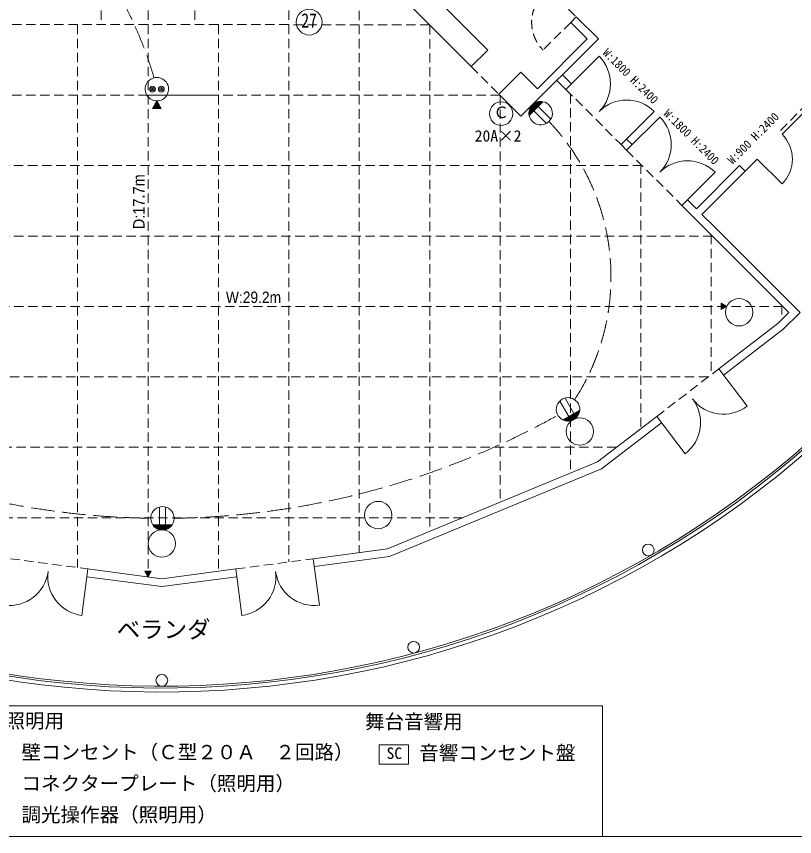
# Model space of a CAD drawing. Units: millimetres, scale not verified. Extents: x -36057 to 19943, y -22762 to 18611.
# Drawn here: x -18699 to 1219, y -20589 to 403 of the extents above; entities that cross this region are included whole.
import ezdxf
from ezdxf.enums import TextEntityAlignment as Align

# ---------------------------------------------------------------- set-up
doc = ezdxf.new("R2010")
doc.units = ezdxf.units.MM
doc.header["$LTSCALE"] = 200
doc.linetypes.add('DASHED1', pattern=[1.8, 1.2, -0.6])
doc.linetypes.add('DASHED3', pattern=[4, 3, -1])
for name, color, linetype, lineweight in [('1-0_121', 7, 'Continuous', 9), ('1-2_130', 7, 'DASHED1', 9), ('1-3_155', 7, 'Continuous', 9), ('1-4_194', 7, 'Continuous', 9), ('1-C', 7, 'Continuous', 9), ('1-D', 4, 'DASHED1', 9), ('F-F', 7, 'Continuous', 9)]:
    doc.layers.add(name, color=color, linetype=linetype, lineweight=lineweight)
doc.layers.add('1-A', color=7, linetype='Continuous')
doc.styles.add('HGｺﾞｼｯｸE', font='')
doc.styles.add('ＭＳ ゴシック', font='')
doc.styles.get('HGｺﾞｼｯｸE').set_extended_font_data('HGｺﾞｼｯｸE')
doc.styles.get('ＭＳ ゴシック').set_extended_font_data('MS Gothic')

msp = doc.modelspace()

# ---------------------------------------------------------------- linework, layer by layer
at = {"layer": '1-0_121'}
for p, q in [((-7056.6, -881), (-11729.8, 3792.2)), ((-4369.6, 391.8), (-4511.1, 250.4)), ((-4086.8, -173.9), (-4511.1, 250.4)), ((-4369.6, 391.8), (-3803.9, -173.9)), ((-3803.9, -173.9), (-5783.8, -2153.8)), ((-4086.8, -173.9), (-5359.6, -1446.7)), ((-4493.4, -1322.9), (-3786.3, -615.8)), ((-4864.6, -1234.5), (-4634.8, -1464.4)), ((-4723.2, -1093.1), (-4493.4, -1322.9)), ((-4493.4, -1322.9), (-4634.8, -1464.4)), ((-6349.5, -1588.1), (-5783.8, -2153.8)), ((-2372.1, -2030), (-3220.6, -2878.6)), ((898.3, -2613.4), (1605.4, -1906.3)), ((-2230.6, -2171.5), (-3079.2, -3020)), ((-3079.2, -3020), (-3220.6, -2878.6)), ((-2937.7, -2878.6), (-3079.2, -2737.1)), ((261.9, -3249.8), (-1152.3, -4664)), ((261.9, -3249.8), (898.3, -3886.2)), ((-187.5, -3416.4), (-1293.7, -4522.6)), ((-187.5, -3416.4), (-46.1, -3557.8)), ((-816.4, -3585.7), (-1665, -4434.2)), ((-1523.5, -4292.8), (-1293.7, -4522.6)), ((-1664.9, -4434.2), (-975.5, -5123.6)), ((-1152.3, -4664), (-834.1, -4982.2)), ((-834.1, -4982.2), (1357.9, -7174.2)), ((-975.5, -5123.6), (1075.1, -7174.2)), ((796.9, -7452.4), (1075.1, -7174.2)), ((929, -7603.1), (1357.9, -7174.2)), ((-724.2, -8619.6), (796.9, -7452.4)), ((-602.4, -8778.3), (929, -7603.1)), ((6.4, -9571.6), (-724.2, -8619.6)), ((-3826.7, -11000.2), (-2310.9, -9837.1)), ((-2310.9, -9837.1), (-1580.4, -10789.1)), ((-3725.8, -11174.9), (-2189.1, -9995.8)), ((-9204.8, -13227.9), (-3826.7, -11000.2)), ((-9152.6, -13422.8), (-3725.8, -11174.9)), ((-11099.1, -13477.3), (-9204.8, -13227.9)), ((-11073, -13675.6), (-9152.6, -13422.8)), ((-10942.4, -14667), (-11099.1, -13477.3)), ((-17027.1, -14928.1), (-16870.5, -13738.4)), ((-16870.5, -13738.4), (-14976.2, -13987.7)), ((-14976.2, -13987.7), (-13082, -13738.4)), ((-13082, -13738.4), (-12925.3, -14928.1)), ((-16896.6, -13936.6), (-14976.2, -14189.5)), ((-14976.2, -14189.5), (-13055.9, -13936.6))]:
    msp.add_line(p, q, dxfattribs=at)
at = {"layer": '1-0_121', "linetype": 'DASHED1'}
for p, q in [((-5076.7, 1098.9), (-4369.6, 391.8)), ((-4511.1, 250.4), (-5218.2, -456.7)), ((1534.7, -1835.6), (827.6, -2542.7))]:
    msp.add_line(p, q, dxfattribs=at)
at = {"layer": '1-0_121'}
for points in [[(-7056.6, -881), (-6632.4, -456.7), (-9248.7, 2159.6)], [(-6349.5, -1588.1), (-5783.8, -1022.4), (-5359.6, -1446.7)]]:
    msp.add_lwpolyline(points, dxfattribs=at)
for centre, radius in [((-201.8, -7170.1), 350), ((-4276.2, -10221.5), 350), ((-9437.5, -12359.4), 350), ((-14976.2, -13088.6), 350), ((-2526.2, -13252.6), 150), ((-8531.6, -15740.2), 150), ((-14976.2, -16588.6), 150)]:
    msp.add_circle(centre, radius, dxfattribs=at)
at = {"layer": '1-0_121', "linetype": 'DASHED1'}
msp.add_arc((-4511.1, 250.4), 1000, 135, 225, dxfattribs=at)
at = {"layer": '1-0_121'}
for centre, radius, start, end in [((-4493.4, -1322.9), 1000, 315, 45), ((-3079.2, -2737.1), 1000, 45, 135), ((-2937.7, -2878.6), 1000, 315, 45), ((261.9, -3249.8), 900, 315, 45), ((-1523.5, -4292.8), 1000, 45, 135), ((-14976.2, 8311.4), 25100, 228.70696, 315.79897), ((-14976.2, 8311.4), 25050, 228.71002, 315.80057), ((-14976.2, 8311.4), 25200, 228.8225, 315.7958), ((-2189.1, -9995.8), 1000, 307.5, 37.5), ((-602.4, -8778.3), 1000, 217.5, 307.5), ((-18879.5, -13675.6), 1000, 262.5, 352.5), ((-16896.6, -13936.6), 1000, 172.5, 262.5), ((-13055.9, -13936.6), 1000, 277.5, 7.5), ((-11073, -13675.6), 1000, 187.5, 277.5)]:
    msp.add_arc(centre, radius, start, end, dxfattribs=at)
at = {"layer": '1-2_130'}
for p, q in [((-16529.8, 3792.2), (-16529.8, 192.2)), ((-14129.8, 3792.2), (-14129.8, 192.2)), ((-11729.8, 3792.2), (-11729.8, 192.2)), ((-11729.8, 192.2), (-18929.8, 192.2))]:
    msp.add_line(p, q, dxfattribs=at)
at = {"layer": '1-3_155', "color": 3}
for p, q in [((-15176.8, -1886.2), (-15029.7, -1886.2)), ((-15168.2, -1871.2), (-15038.3, -1871.2)), ((-15159.5, -1856.2), (-15047, -1856.2)), ((-15150.9, -1841.2), (-15055.6, -1841.2)), ((-15142.2, -1826.2), (-15064.3, -1826.2)), ((-15133.5, -1811.2), (-15073, -1811.2)), ((-15124.9, -1796.2), (-15081.6, -1796.2)), ((-15116.2, -1781.2), (-15090.3, -1781.2)), ((-15107.6, -1766.2), (-15098.9, -1766.2)), ((-15211.5, -1946.2), (-14995, -1946.2)), ((-15202.8, -1931.2), (-15003.7, -1931.2)), ((-15194.2, -1916.2), (-15012.3, -1916.2)), ((-15185.5, -1901.2), (-15021, -1901.2))]:
    msp.add_line(p, q, dxfattribs=at)
at = {"layer": '1-3_155'}
for p, q in [((-5579.6, -2068.1), (-5285.5, -1773.9)), ((-5579.2, -2090.6), (-5263, -1774.3)), ((-5578.2, -2043.7), (-5309.9, -1775.4)), ((-5577.3, -2111.6), (-5242, -1776.3)), ((-5574.2, -2016.8), (-5336.7, -1779.4)), ((-5574.1, -2131.4), (-5222.2, -1779.4)), ((-5566.6, -1986.3), (-5367.2, -1786.9)), ((-5552.7, -1949.4), (-5404.1, -1800.9)), ((-5518.7, -1892.5), (-5461, -1834.9)), ((-5453.4, -2010.6), (-5130.1, -2333.9)), ((-5342.9, -1900.2), (-5019.6, -2223.5)), ((-4563.4, -9837.9), (-4792, -9441.9)), ((-4428.1, -9759.7), (-4656.7, -9363.8)), ((-4280.2, -9674.4), (-4711.2, -9923.2)), ((-4282.3, -9694.3), (-4693, -9931.4)), ((-4285.8, -9715.1), (-4673.2, -9938.7)), ((-4291.3, -9736.9), (-4651.5, -9944.9)), ((-4299, -9760.1), (-4627.6, -9949.8)), ((-4309.8, -9785), (-4600.6, -9952.9)), ((-4325, -9812.5), (-4569.2, -9953.5)), ((-4348, -9844.5), (-4530, -9949.6)), ((-4395.6, -9890.7), (-4466.2, -9931.5)), ((-15038.8, -12611.2), (-15038.8, -12154)), ((-14882.6, -12611.2), (-14882.6, -12154)), ((-14711.8, -12611.2), (-15209.5, -12611.2)), ((-14723.6, -12627.4), (-15197.8, -12627.4)), ((-14737.1, -12643.6), (-15184.3, -12643.6)), ((-14752.7, -12659.9), (-15168.7, -12659.9)), ((-14771, -12676.1), (-15150.4, -12676.1)), ((-14792.8, -12692.3), (-15128.6, -12692.3)), ((-14819.7, -12708.5), (-15101.7, -12708.5)), ((-14855.7, -12724.7), (-15065.7, -12724.7)), ((-14919.9, -12740.9), (-15001.4, -12740.9))]:
    msp.add_line(p, q, dxfattribs=at)
at = {"layer": '1-3_155', "color": 3}
msp.add_lwpolyline([(-15215.8, -1953.5), (-14990.8, -1953.5), (-15103.3, -1758.7)], close=True, dxfattribs=at)
at = {"layer": '1-3_155'}
msp.add_circle((-11204.9, 257.2), 330, dxfattribs=at)
at = {"layer": '1-3_155', "color": 3}
for centre, radius in [((-15217.2, -1458.7), 75), ((-15217.2, -1458.7), 45), ((-15217.2, -1458.7), 15), ((-14989.3, -1458.7), 75), ((-14989.3, -1458.7), 45), ((-14989.3, -1458.7), 15), ((-6291.1, -2086.3), 300)]:
    msp.add_circle(centre, radius, dxfattribs=at)
at = {"layer": '1-3_155', "linetype": 'DASHED3'}
for centre, radius, start, end in [((-25441, -4210.1), 10707.2, 16.50919, 44.45322), ((-9257.2, -6263.5), 5777, 327.04319, 43.51215), ((-14969.9, 8299), 20742.7, 240.82691, 269.19677), ((-14969.9, 8299), 20742.7, 270.85398, 299.23198)]:
    msp.add_arc(centre, radius, start, end, dxfattribs=at)
at = {"layer": '1-3_155', "color": 3}
for start, end in [(326.0455, 213.95448), (213.95448, 326.0455), (213.95448, 326.0455)]:
    msp.add_arc((-15103.3, -1458.7), 300, start, end, dxfattribs=at)
at = {"layer": '1-3_155'}
for centre, start, end in [((-5279.7, -2073.9), 78.95448, 191.0455), ((-5279.7, -2073.9), 78.95448, 191.0455), ((-5279.7, -2073.9), 191.0455, 78.95448), ((-4579.5, -9653.7), 356.0455, 243.95448), ((-4579.5, -9653.7), 243.95448, 356.0455), ((-4579.5, -9653.7), 243.95448, 356.0455), ((-14960.7, -12443.7), 326.0455, 213.95448), ((-14960.7, -12443.7), 213.95448, 326.0455), ((-14960.7, -12443.7), 213.95448, 326.0455)]:
    msp.add_arc(centre, 300, start, end, dxfattribs=at)
at = {"layer": '1-4_194'}
msp.add_line((-3700.8, -17245.8), (-3700.8, -20589.1), dxfattribs=at)
msp.add_lwpolyline([(-30347.5, -20589.1), (-30347.5, -17245.8), (-3700.8, -17245.8)], dxfattribs=at)
msp.add_lwpolyline([(-9412.8, -18238.5), (-9412.8, -18738.5), (-8662.8, -18738.5), (-8662.8, -18238.5)], close=True, dxfattribs=at)
at = {"layer": '1-C'}
for p, q in [((-518.3, -7020.7), (-659.8, -6939)), ((-659.8, -7102.3), (-659.8, -6939)), ((-518.3, -7020.7), (-659.8, -7102.3)), ((-655.2, -6941.7), (-655.2, -7099.7)), ((-650.2, -6944.5), (-650.2, -7096.8)), ((-645.2, -6947.4), (-645.2, -7094)), ((-640.2, -6950.3), (-640.2, -7091.1)), ((-635.2, -6953.2), (-635.2, -7088.2)), ((-630.2, -6956.1), (-630.2, -7085.3)), ((-625.2, -6959), (-625.2, -7082.4)), ((-620.2, -6961.9), (-620.2, -7079.5)), ((-615.2, -6964.7), (-615.2, -7076.6)), ((-610.2, -6967.6), (-610.2, -7073.8)), ((-605.2, -6970.5), (-605.2, -7070.9)), ((-600.2, -6973.4), (-600.2, -7068)), ((-595.2, -6976.3), (-595.2, -7065.1)), ((-590.2, -6979.2), (-590.2, -7062.2)), ((-585.2, -6982.1), (-585.2, -7059.3)), ((-580.2, -6985), (-580.2, -7056.4)), ((-575.2, -6987.8), (-575.2, -7053.5)), ((-570.2, -6990.7), (-570.2, -7050.7)), ((-565.2, -6993.6), (-565.2, -7047.8)), ((-560.2, -6996.5), (-560.2, -7044.9)), ((-555.2, -6999.4), (-555.2, -7042)), ((-550.2, -7002.3), (-550.2, -7039.1)), ((-545.2, -7005.2), (-545.2, -7036.2)), ((-540.2, -7008.1), (-540.2, -7033.3)), ((-535.2, -7010.9), (-535.2, -7030.5)), ((-530.2, -7013.8), (-530.2, -7027.6)), ((-525.2, -7016.7), (-525.2, -7024.7)), ((-520.2, -7019.6), (-520.2, -7021.8)), ((-15411.4, -13799.8), (-15248.1, -13799.8)), ((-15329.8, -13941.2), (-15411.4, -13799.8)), ((-15250.7, -13804.3), (-15408.8, -13804.3)), ((-15253.6, -13809.3), (-15405.9, -13809.3)), ((-15256.5, -13814.3), (-15403.1, -13814.3)), ((-15259.4, -13819.3), (-15400.2, -13819.3)), ((-15262.3, -13824.3), (-15397.3, -13824.3)), ((-15265.2, -13829.3), (-15394.4, -13829.3)), ((-15268.1, -13834.3), (-15391.5, -13834.3)), ((-15271, -13839.3), (-15388.6, -13839.3)), ((-15273.8, -13844.3), (-15385.7, -13844.3)), ((-15276.7, -13849.3), (-15382.8, -13849.3)), ((-15279.6, -13854.3), (-15380, -13854.3)), ((-15329.8, -13941.2), (-15248.1, -13799.8)), ((-15282.5, -13859.3), (-15377.1, -13859.3)), ((-15285.4, -13864.3), (-15374.2, -13864.3)), ((-15288.3, -13869.3), (-15371.3, -13869.3)), ((-15291.2, -13874.3), (-15368.4, -13874.3)), ((-15294.1, -13879.3), (-15365.5, -13879.3)), ((-15296.9, -13884.3), (-15362.6, -13884.3)), ((-15299.8, -13889.3), (-15359.8, -13889.3)), ((-15302.7, -13894.3), (-15356.9, -13894.3)), ((-15305.6, -13899.3), (-15354, -13899.3)), ((-15308.5, -13904.3), (-15351.1, -13904.3)), ((-15311.4, -13909.3), (-15348.2, -13909.3)), ((-15314.3, -13914.3), (-15345.3, -13914.3)), ((-15317.1, -13919.3), (-15342.4, -13919.3)), ((-15320, -13924.3), (-15339.5, -13924.3)), ((-15322.9, -13929.3), (-15336.7, -13929.3)), ((-15325.8, -13934.3), (-15333.8, -13934.3)), ((-15328.7, -13939.3), (-15330.9, -13939.3))]:
    msp.add_line(p, q, dxfattribs=at)
at = {"layer": '1-D'}
for p, q in [((-15329.8, 3792.2), (-15329.8, -13941.2)), ((-9923.4, 1985.7), (-9923.4, -13322.5)), ((-17131.9, 192.2), (-17131.9, -13703.9)), ((-13527.6, 192.2), (-13527.6, -13797)), ((-11725.5, 192.2), (-11725.5, -13559.8)), ((-8125.5, 187.9), (-11725.5, 187.9)), ((-8121.2, 183.6), (-8121.2, -12779.1)), ((-7056.6, -881), (-6349.5, -1588.1)), ((-4634.8, -1464.4), (-3220.6, -2878.6)), ((-15329.8, -1614.3), (-18934.1, -1614.3)), ((-15104.5, -1614.3), (-15329.8, -1614.3)), ((-14879.3, -1614.3), (-15104.5, -1614.3)), ((-14654, -1614.3), (-14879.3, -1614.3)), ((-14428.7, -1614.3), (-14654, -1614.3)), ((-14203.4, -1614.3), (-14428.7, -1614.3)), ((-13978.2, -1614.3), (-14203.4, -1614.3)), ((-13752.9, -1614.3), (-13978.2, -1614.3)), ((-13527.6, -1614.3), (-13752.9, -1614.3)), ((-6323.4, -1614.3), (-13527.6, -1614.3)), ((-6319.1, -1618.6), (-6319.1, -12032.6)), ((-4516.9, -1582.2), (-4516.9, -11286.1)), ((-3079.2, -3020), (-1664.9, -4434.2)), ((-2682.7, -3416.4), (-26421.2, -3416.4)), ((-2714.8, -3384.4), (-2714.8, -10147)), ((-880.6, -5218.6), (-27940.5, -5218.6)), ((-912.6, -5186.5), (-912.6, -8764.2)), ((921.5, -7020.7), (-29742.6, -7020.7)), ((889.5, -6988.7), (889.5, -7359.8)), ((-2310.9, -9837.1), (-724.2, -8619.6)), ((-989, -8822.8), (-28963.4, -8822.8)), ((-3337.6, -10625), (-26614.8, -10625)), ((-7271.5, -12427.1), (-23362.9, -12427.1)), ((-18853.4, -13477.3), (-16870.5, -13738.4)), ((-13082, -13738.4), (-11099.1, -13477.3))]:
    msp.add_line(p, q, dxfattribs=at)
at = {"layer": 'F-F'}
msp.add_line((-36056.7, -20589.1), (19943.3, -20589.1), dxfattribs=at)

# ---------------------------------------------------------------- texts
at = {"layer": '1-0_121', "style": 'ＭＳ ゴシック'}
msp.add_text('ベランダ', height=439.9, dxfattribs=at).set_placement((-16130.7, -15637.3), align=Align.BOTTOM_LEFT)
at = {"layer": '1-3_155', "style": 'ＭＳ ゴシック', "width": 0.8}
msp.add_text('27', height=366.6, dxfattribs=at).set_placement((-11404.9, 7.2), align=Align.BOTTOM_LEFT)
at = {"layer": '1-3_155', "color": 3, "style": 'ＭＳ ゴシック'}
for s, p in [('Ｃ', (-6491.1, -2286.3)), ('20A×2', (-6968.1, -2889.6))]:
    msp.add_text(s, height=293.3, dxfattribs=at).set_placement(p, align=Align.BOTTOM_LEFT)
at = {"layer": '1-4_194', "style": 'ＭＳ ゴシック'}
for s, height, p in [('舞台照明用', 366.6, (-19979.4, -17920.2)), ('舞台音響用', 366.6, (-9777, -17938.5)), ('壁コンセント（Ｃ型２０Ａ\u3000２回路）', 366.6, (-18569.5, -18720.2)), ('音響コンセント盤', 366.6, (-8390.2, -18738.5)), ('SC', 293.3, (-9226, -18690.8)), ('コネクタープレート（照明用）', 366.6, (-18569.5, -19520.2)), ('調光操作器（照明用）', 366.6, (-18569.5, -20320.2))]:
    msp.add_text(s, height=height, dxfattribs=at).set_placement(p, align=Align.BOTTOM_LEFT)
at = {"layer": '1-A', "style": 'ＭＳ ゴシック', "width": 0.95}
for s, rotation, p in [('W:1800 H:2400', 315, (-3755.7, -596.3)), ('W:1800 H:2400', 315, (-2200, -2151.9)), ('W:900 H:2400', 45, (-318.9, -3441))]:
    msp.add_text(s, height=219.9, rotation=rotation, dxfattribs=at).set_placement(p, align=Align.BOTTOM_LEFT)
at = {"layer": '1-C', "style": 'HGｺﾞｼｯｸE', "width": 0.95}
msp.add_text('D:17.7m', height=293.3, rotation=90, dxfattribs=at).set_placement((-15329.8, -5045.2), align=Align.BOTTOM_LEFT)
at = {"layer": '1-C', "style": 'HGｺﾞｼｯｸE', "width": 0.9}
msp.add_text('W:29.2m', height=293.3, dxfattribs=at).set_placement((-13336.9, -7020.7), align=Align.BOTTOM_LEFT)

doc.saveas('drawing.dxf')
